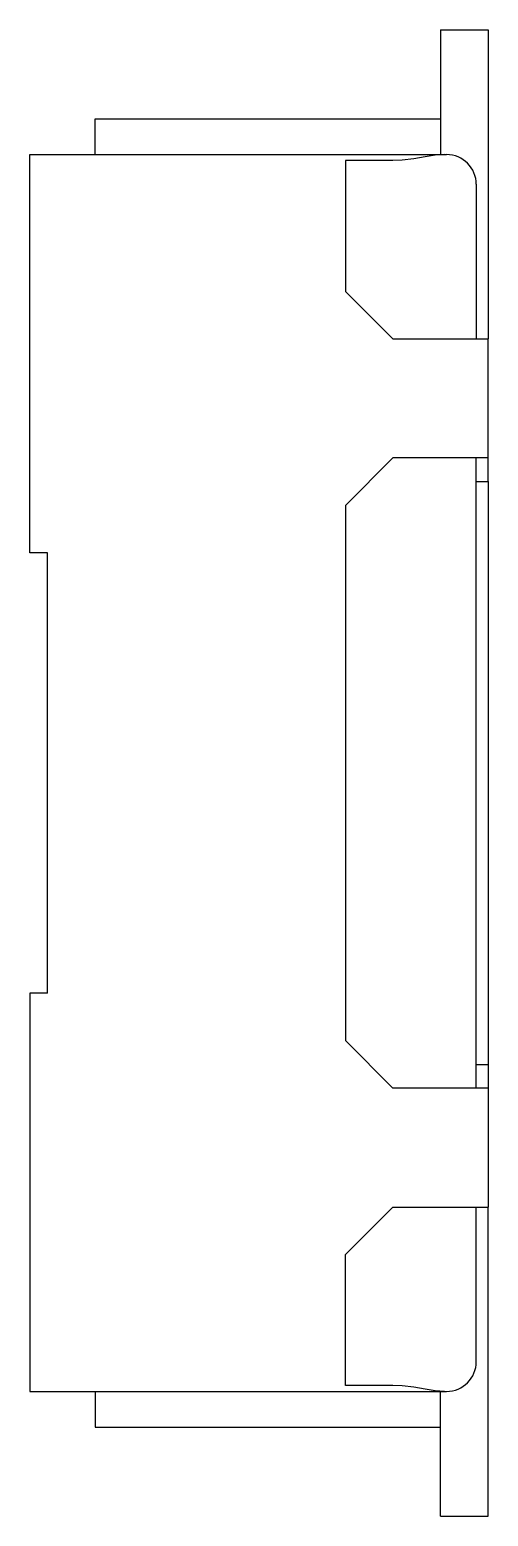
# Model space of a CAD drawing. Extents: x 77.7 to 140.4, y 66.9 to 151.2.
# Drawn here: x 139.615 to 140.385, y 148.75 to 151.25 of the extents above.
import ezdxf

# ---------------------------------------------------------------- set-up
doc = ezdxf.new("R2010")
doc.units = 0
doc.linetypes.add('SLD-実線', pattern=[0])
doc.layers.get('0').update_dxf_attribs({"linetype": 'CONTINUOUS'})

msp = doc.modelspace()

# ---------------------------------------------------------------- linework, layer by layer
at = {"color": 7, "linetype": 'SLD-実線'}
for p, q in [((140.305, 151.25), (140.305, 151.04)), ((140.305, 151.25), (140.385, 151.25)), ((140.385, 151.25), (140.385, 150.9331)), ((139.725, 151.04), (139.725, 151.1)), ((139.725, 151.1), (140.305, 151.1)), ((139.615, 151.04), (140.3116, 151.04)), ((139.615, 150.99), (139.615, 151.04)), ((140.225, 151.03), (140.145, 151.03)), ((140.145, 151.03), (140.145, 150.99)), ((140.3116, 151.04), (140.315, 151.04)), ((139.615, 150.37), (139.615, 150.99)), ((140.145, 150.99), (140.145, 150.81)), ((140.365, 150.99), (140.365, 150.73)), ((140.385, 150.9331), (140.385, 150.8766)), ((140.385, 150.8766), (140.385, 150.7534)), ((140.145, 150.81), (140.225, 150.73)), ((140.385, 150.7534), (140.385, 150.73)), ((140.225, 150.73), (140.385, 150.73)), ((140.385, 150.53), (140.385, 150.73)), ((140.225, 150.53), (140.145, 150.45)), ((140.385, 150.53), (140.225, 150.53)), ((140.365, 149.47), (140.365, 150.53)), ((140.385, 150.49), (140.385, 150.53)), ((140.365, 150.49), (140.385, 150.49)), ((140.385, 150.49), (140.385, 149.51)), ((140.145, 150.45), (140.145, 149.55)), ((139.645, 150.37), (139.615, 150.37)), ((139.645, 149.63), (139.645, 150.37)), ((139.645, 149.63), (139.615, 149.63)), ((139.615, 149.63), (139.615, 149.01)), ((140.225, 149.47), (140.145, 149.55)), ((140.365, 149.51), (140.385, 149.51)), ((140.385, 149.51), (140.385, 149.47)), ((140.385, 149.47), (140.225, 149.47)), ((140.385, 149.47), (140.385, 149.27)), ((140.145, 149.19), (140.225, 149.27)), ((140.225, 149.27), (140.385, 149.27)), ((140.365, 149.01), (140.365, 149.27)), ((140.385, 149.2466), (140.385, 149.27)), ((140.385, 149.1234), (140.385, 149.2466)), ((140.145, 149.01), (140.145, 149.19)), ((140.385, 149.0669), (140.385, 149.1234)), ((140.385, 148.75), (140.385, 149.0669)), ((139.615, 149.01), (139.615, 148.96)), ((140.145, 148.97), (140.145, 149.01)), ((139.615, 148.96), (140.3116, 148.96)), ((139.725, 148.96), (139.725, 148.9)), ((140.225, 148.97), (140.145, 148.97)), ((140.305, 148.75), (140.305, 148.96)), ((140.3116, 148.96), (140.315, 148.96)), ((139.725, 148.9), (140.305, 148.9)), ((140.305, 148.75), (140.385, 148.75))]:
    msp.add_line(p, q, dxfattribs=at)
for points in [[(140.3116, 151.04), (140.2961, 151.0389), (140.2791, 151.0362), (140.2603, 151.033), (140.2403, 151.0306), (140.225, 151.03)], [(140.3116, 148.96), (140.2961, 148.9611), (140.2791, 148.9638), (140.2603, 148.967), (140.2403, 148.9694), (140.225, 148.97)]]:
    msp.add_lwpolyline(points, dxfattribs=at)
for centre, start, end in [((140.315, 150.99), 360, 90), ((140.315, 149.01), 270, 0)]:
    msp.add_arc(centre, 0.05, start, end, dxfattribs=at)

doc.saveas('drawing.dxf')
